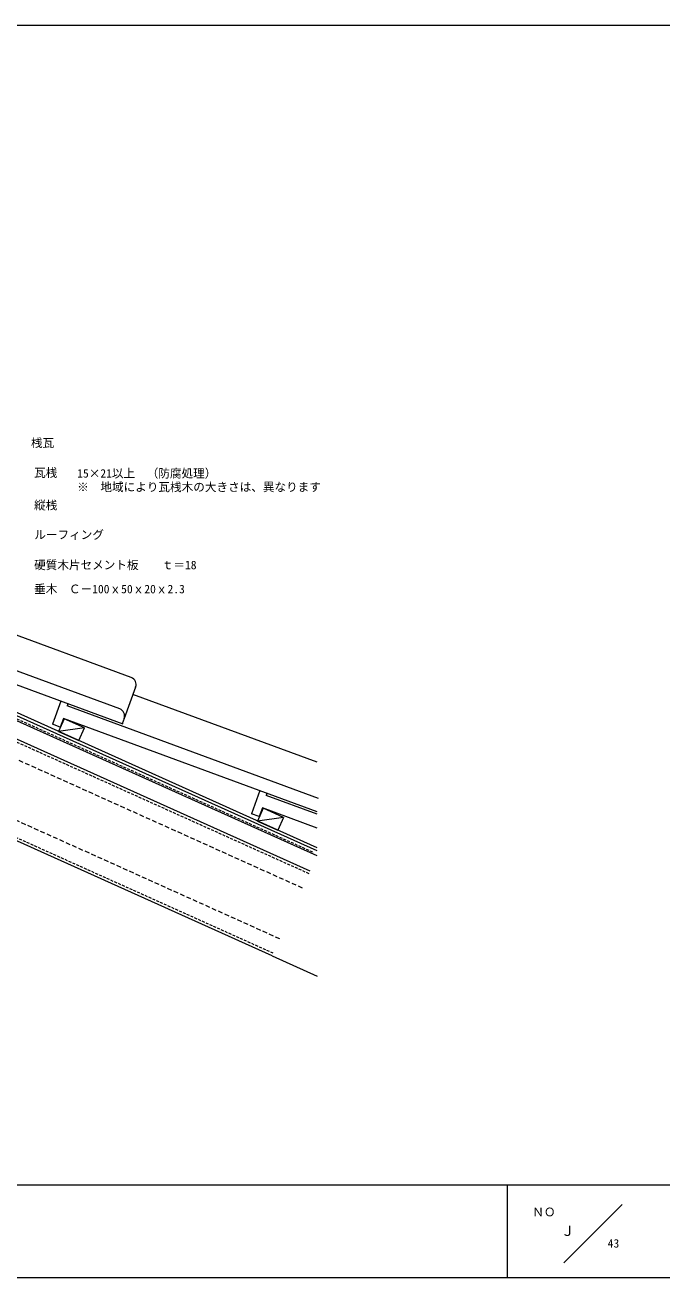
# Model space of a CAD drawing. Units: millimetres, scale not verified. Extents: x -203 to 197, y -138 to 132.
# Drawn here: x 57.8 to 196.8, y -138.4 to 131.6 of the extents above; entities that cross this region are included whole.
import ezdxf
from ezdxf.enums import TextEntityAlignment as Align

# ---------------------------------------------------------------- set-up
doc = ezdxf.new("R2010")
doc.units = ezdxf.units.MM
doc.header["$LTSCALE"] = 0.5
doc.linetypes.add('DASHED1', pattern=[1.8, 1.2, -0.6])
doc.linetypes.add('DASHED2', pattern=[3, 2, -1])
for name, color, linetype, lineweight in [('0-0', 5, 'Continuous', 18), ('1-0', 7, 'Continuous', 18), ('1-1', 7, 'Continuous', 18), ('1-3', 7, 'Continuous', 18), ('1-B', 3, 'Continuous', 18), ('1-C', 7, 'Continuous', 18)]:
    doc.layers.add(name, color=color, linetype=linetype, lineweight=lineweight)
doc.layers.add('1-5', color=7, linetype='Continuous')
doc.styles.add('ＭＳ ゴシック', font='')
doc.styles.get('ＭＳ ゴシック').set_extended_font_data('MS Gothic')

msp = doc.modelspace()

# ---------------------------------------------------------------- linework, layer by layer
at = {"layer": '0-0'}
for p, q in [((-203.2432, 131.6351), (196.7568, 131.6351)), ((196.7568, -118.3649), (-203.2433, -118.3649)), ((161.7568, -138.3649), (161.7568, -118.3649)), ((186.4865, -122.5541), (173.9189, -135.1216)), ((196.7568, -138.3649), (-203.2432, -138.3649))]:
    msp.add_line(p, q, dxfattribs=at)
at = {"layer": '1-0'}
for p, q in [((120.7426, -45.6779), (-28.0071, 21.2594)), ((120.7426, -46.3359), (-28.0071, 20.6015)), ((120.7426, -47.4324), (-28.0071, 19.5049))]:
    msp.add_line(p, q, dxfattribs=at)
at = {"layer": '1-1'}
for p, q in [((119.2653, -50.7154), (-28.0071, 15.5572)), ((111.0579, -68.9538), (-28.0071, -6.3745)), ((70.6419, -19.8429), (66.2647, -17.8731)), ((70.642, -19.8429), (65.0336, -20.6089)), ((70.6419, -19.8429), (65.0336, -20.6089)), ((113.5023, -39.13), (109.125, -37.1602)), ((113.5023, -39.13), (107.894, -39.896)), ((113.5023, -39.13), (112.2712, -41.8658)), ((111.0579, -68.9538), (120.7426, -73.3119))]:
    msp.add_line(p, q, dxfattribs=at)
at = {"layer": '1-1', "linetype": 'DASHED1'}
for p, q in [((119.019, -51.2625), (-28.0071, 14.8992)), ((111.3042, -68.4066), (-27.7609, -5.8274))]:
    msp.add_line(p, q, dxfattribs=at)
at = {"layer": '1-1', "linetype": 'DASHED2'}
for p, q in [((117.6238, -54.363), (-28.0071, 11.1709)), ((112.6994, -65.3061), (-28.0071, -1.9882))]:
    msp.add_line(p, q, dxfattribs=at)
at = {"layer": '1-1'}
for points in [[(69.4109, -22.5786), (70.642, -19.8429), (66.2647, -17.8731), (65.0336, -20.6089)], [(69.4109, -22.5786), (70.6419, -19.8429), (66.2647, -17.8731), (65.0336, -20.6089)]]:
    msp.add_lwpolyline(points, close=True, dxfattribs=at)
msp.add_lwpolyline([(113.5023, -39.13), (109.125, -37.1603), (107.894, -39.896), (112.2712, -41.8658)], dxfattribs=at)
at = {"layer": '1-3', "color": 3, "linetype": 'DASHED1'}
msp.add_line((17.4234, -0.5002), (120.0494, -46.6819), dxfattribs=at)
at = {"layer": '1-B'}
for p, q in [((78.2044, -15.7437), (24.006, 4.2052)), ((78.9207, -18.991), (23.2266, 1.5084)), ((65.536, -14.0644), (63.7068, -19.0339)), ((67.0375, -14.6171), (66.8664, -15.082)), ((121.0647, -35.0308), (66.8664, -15.082)), ((66.0869, -17.7787), (65.396, -19.6556)), ((120.7426, -37.8959), (66.0869, -17.7787)), ((79.1533, -17.7979), (78.7359, -18.9317)), ((65.396, -19.6556), (63.7068, -19.0339)), ((108.3963, -33.3516), (106.5671, -38.321)), ((109.8978, -33.9042), (109.7267, -34.3691)), ((120.7426, -38.4237), (109.7267, -34.3691)), ((108.9472, -37.0658), (108.2564, -38.9427)), ((120.7426, -41.4074), (108.9472, -37.0658)), ((108.2564, -38.9427), (106.5671, -38.321))]:
    msp.add_line(p, q, dxfattribs=at)
msp.add_arc((77.6518, -17.2452), 1.6, 339.79262, 69.7932, dxfattribs=at)
at = {"layer": '1-C'}
for p, q in [((80.6914, -8.9868), (38.1944, 6.6551)), ((81.6403, -11.041), (79.1533, -17.7979)), ((120.7426, -27.24), (81.0547, -12.632))]:
    msp.add_line(p, q, dxfattribs=at)
msp.add_arc((80.1388, -10.4884), 1.6, 339.79305, 69.79277, dxfattribs=at)

# ---------------------------------------------------------------- texts
at = {"layer": '0-0', "color": 7, "style": 'ＭＳ ゴシック'}
for s, height, p in [('ＮＯ', 1.833, (167.1021, -125.6345)), ('Ｊ', 2.199, (173.238, -129.9766))]:
    msp.add_text(s, height=height, dxfattribs=at).set_placement(p, align=Align.BOTTOM_LEFT)
at = {"layer": '1-1', "style": 'ＭＳ ゴシック'}
for s, p in [('15×21以上\u3000（防腐処理）', (69.0451, 33.5552)), ('※\u3000地域により瓦桟木の大きさは、異なります', (69.0463, 30.6051)), ('ルーフィング', (59.8044, 20.3261)), ('硬質木片セメント板\u3000\u3000ｔ＝18', (59.7668, 13.8101)), ('垂木\u3000Ｃ－100ｘ50ｘ20ｘ2.3', (59.7668, 8.6259)), ('43', (183.3466, -132.3793))]:
    msp.add_text(s, height=1.833, dxfattribs=at).set_placement(p, align=Align.BOTTOM_LEFT)
at = {"layer": '1-5', "style": 'ＭＳ ゴシック'}
for s, p in [('桟瓦', (59.0945, 40.1095)), ('瓦桟\u3000', (59.7652, 33.6828)), ('縦桟', (59.7668, 26.6828))]:
    msp.add_text(s, height=1.833, dxfattribs=at).set_placement(p, align=Align.BOTTOM_LEFT)

doc.saveas('drawing.dxf')
